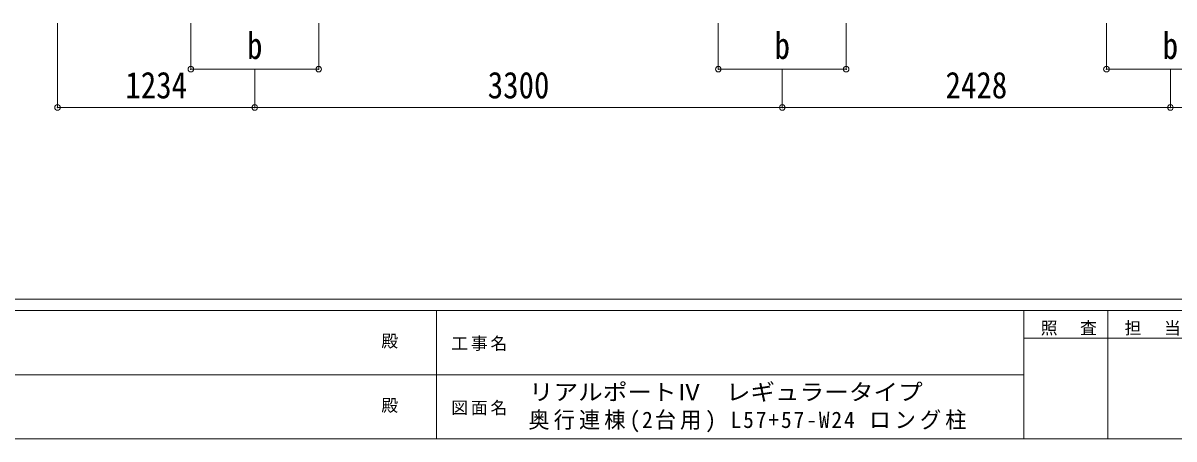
# Model space of a CAD drawing. Units: millimetres at full size. Extents: x -9783 to 9892, y -6828 to 6752.
# Drawn here: x -3056 to 4144, y -6828 to -4225 of the extents above; entities that cross this region are included whole.
import ezdxf
from ezdxf.enums import TextEntityAlignment as Align

# ---------------------------------------------------------------- set-up
doc = ezdxf.new("R2010")
doc.units = ezdxf.units.MM
doc.header["$LTSCALE"] = 35
doc.header["$PDMODE"] = 32
doc.header["$PDSIZE"] = 35
doc.layers.add('0-A_寸法', color=6, linetype='Continuous', lineweight=9)
doc.layers.add('F-0_240', color=7, linetype='Continuous', lineweight=9)
doc.styles.add('ＭＳ ゴシック', font='')
doc.styles.get('ＭＳ ゴシック').set_extended_font_data('MS Gothic')

msp = doc.modelspace()

# ---------------------------------------------------------------- linework, layer by layer
at = {"layer": '0-A_寸法'}
for p, q in [((-2840.11, -4753.56), (-2840.11, -4224.61)), ((-2006.11, -4513.58), (-2006.11, -4224.61)), ((-1206.11, -4513.58), (-1206.11, -4224.61)), ((1293.89, -4513.58), (1293.89, -4224.61)), ((2093.89, -4513.58), (2093.89, -4224.61)), ((3721.89, -4513.58), (3721.89, -4224.61)), ((-2006.11, -4513.58), (-1206.11, -4513.58)), ((-1606.11, -4753.56), (-1606.11, -4513.58)), ((1293.89, -4513.58), (2093.89, -4513.58)), ((1693.89, -4753.56), (1693.89, -4513.58)), ((3721.89, -4513.58), (4521.89, -4513.58)), ((4121.89, -4753.56), (4121.89, -4513.58)), ((-2840.11, -4753.56), (-1606.11, -4753.56)), ((-1606.11, -4753.56), (1693.89, -4753.56)), ((1693.89, -4753.56), (4121.89, -4753.56)), ((4121.89, -4753.56), (7421.89, -4753.56))]:
    msp.add_line(p, q, dxfattribs=at)
for p in [(-2006.11, -4513.58), (-1206.11, -4513.58), (1293.89, -4513.58), (2093.89, -4513.58), (3721.89, -4513.58), (-2840.11, -4753.56), (-1606.11, -4753.56), (1693.89, -4753.56), (4121.89, -4753.56)]:
    msp.add_point(p, dxfattribs=at)
at = {"layer": 'F-0_240', "color": 5}
for p, q in [((-9783.03, -5953.1), (9396.97, -5953.1)), ((-9783.03, -6023.1), (6285.75, -6023.1)), ((-469.25, -6023.1), (-469.25, -6828.1)), ((3205.75, -6023.1), (3205.75, -6828.1)), ((3730.75, -6023.1), (3730.75, -6828.1)), ((3205.75, -6198.1), (5305.75, -6198.1)), ((-3969.25, -6425.6), (3205.75, -6425.6)), ((-9783.03, -6828.1), (9396.97, -6828.1))]:
    msp.add_line(p, q, dxfattribs=at)

# ---------------------------------------------------------------- texts
at = {"layer": '0-A_寸法', "color": 7, "style": 'ＭＳ ゴシック', "width": 0.85}
for s, p in [('b', (-1654.24, -4499.21)), ('b', (1645.76, -4499.21)), ('b', (4073.76, -4499.21)), ('1234', (-2415.61, -4746.56)), ('3300', (-148.61, -4746.56)), ('2428', (2715.39, -4746.56))]:
    msp.add_text(s, height=166.8, dxfattribs=at).set_placement(p, align=Align.BOTTOM_LEFT)
at = {"layer": 'F-0_240', "style": 'ＭＳ ゴシック'}
for p in [(-814.24, -6276.85), (-814.24, -6679.35)]:
    msp.add_text('殿', height=76.98, dxfattribs=at).set_placement(p, align=Align.BOTTOM_LEFT)
at = {"layer": 'F-0_240', "style": 'ＭＳ ゴシック', "width": 1.1}
msp.add_text('リアルポートⅣ\u3000レギュラータイプ', height=102.6, dxfattribs=at).set_placement((109.35, -6616.22), align=Align.BOTTOM_LEFT)
at = {"layer": 'F-0_240', "attachment_point": 7, "style": 'ＭＳ ゴシック'}
for s, insert, char_height in [('\\T1.17;照\u3000査', (3310.76, -6180.6), 76.98), ('\\T1.17;担\u3000当', (3835.76, -6180.6), 76.98), ('\\T1.17;工事名', (-376.96, -6276.85), 76.98), ('\\T1.17;図面名', (-376.96, -6679.35), 76.98), ('\\T1.19;\\W0.95;奥行連棟(2台用)\\~L57+57-W24\\~ロング柱', (105.77, -6786.55), 102.6)]:
    msp.add_mtext(s, dxfattribs=dict(at, insert=insert, char_height=char_height))

doc.saveas('drawing.dxf')
